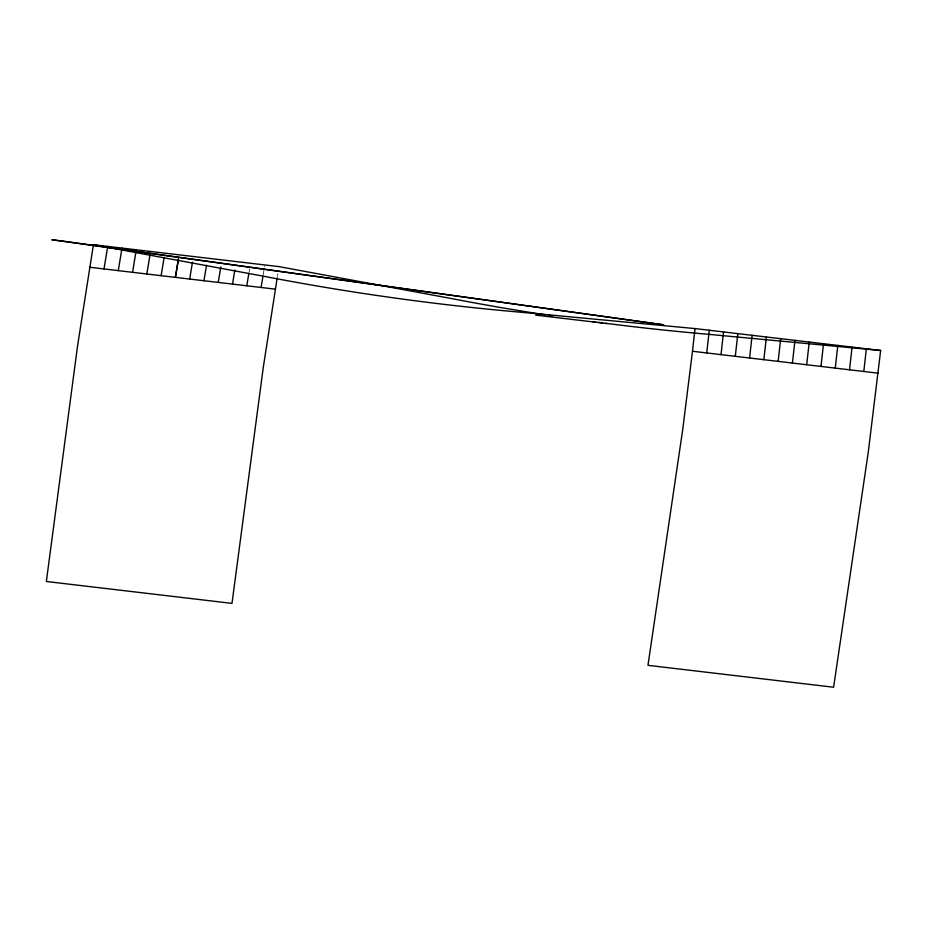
<?xml version="1.0" encoding="UTF-8"?>
<svg xmlns="http://www.w3.org/2000/svg" width="927" height="927" viewBox="0 0 927 927"><rect width="100%" height="100%" fill="white"/><g stroke="black" fill="none" stroke-linecap="round" stroke-linejoin="round"><path stroke-width="0.7" stroke-dasharray="4.63 3.48" d="M249.12 271.715L249.583 268.9M263.175 274.809L264.566 266.362M277.428 276.489L277.903 273.674"/><path stroke-width="1.39" d="M692.481 351.263L694.995 328.575L880.65 350.476L868.309 451.878L833.605 687.231L647.961 665.331L682.666 429.966L692.481 351.263L878.124 373.175M706.733 352.955L709.271 330.255M721.021 354.635L723.558 331.947M735.296 356.316L737.846 333.627M749.572 358.007L752.121 335.319M763.848 359.688L766.397 336.999M778.135 361.379L780.685 338.691M792.423 363.06L794.96 340.371M806.699 364.74L809.236 342.051M820.974 366.432L823.524 343.743M835.262 368.112L837.799 345.423M849.538 369.803L852.075 347.115M863.813 371.484L866.363 348.795M545.412 314.809A2554.14 2517.605 -83.2 0 1 449.885 298.251L279.073 266.628L93.418 244.728L77.601 345.644L46.35 581.484L231.993 603.384L263.256 367.532L277.196 277.891M89.676 267.243L104.009 268.946L107.717 246.408M118.285 270.626L121.993 248.1M132.561 272.306L136.269 249.78M146.837 273.998L150.093 254.288M161.113 275.678L164.137 257.382M189.676 279.05L192.468 262.156M203.963 280.73L206.512 265.249M218.239 282.422L220.8 266.93M232.526 284.102L234.832 270.024M246.802 285.794L248.888 273.117M104.009 268.946L261.09 287.474L262.944 276.211M694.995 328.575L522.052 312.341A2554.128 2517.593 -83.3 0 1 264.241 276.35L93.418 244.728M880.65 350.476L707.695 334.241A2554.14 2517.605 -83.2 0 1 605.563 323.28M261.09 287.474L275.331 289.154M535.667 315.11L607.058 323.558M602.689 322.909A2554.14 2517.605 -83.2 0 1 598.39 322.353M595.516 321.97A2554.14 2517.605 -83.2 0 1 592.654 321.588M552.562 315.898A2554.14 2517.605 -83.2 0 1 548.263 315.25M178.413 259.062L175.4 277.358L178.424 259.062M62.155 240.985L51.831 239.769L663.767 324.832L62.155 240.985"/></g></svg>
